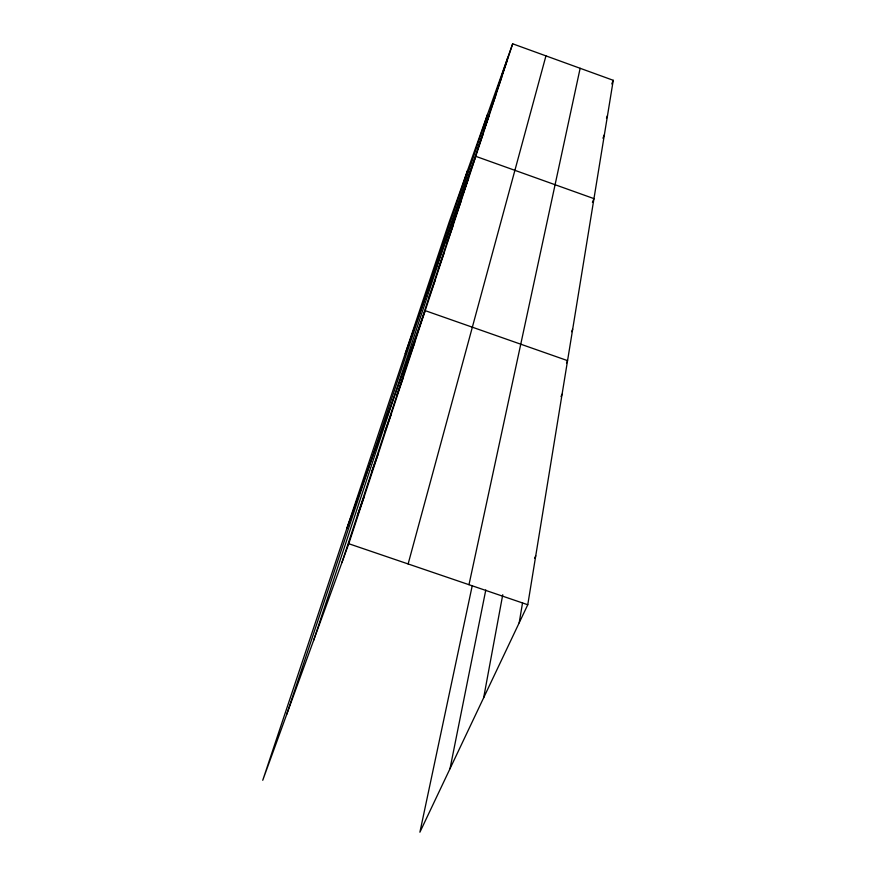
<?xml version="1.0" encoding="UTF-8"?>
<svg xmlns="http://www.w3.org/2000/svg" width="876" height="876" viewBox="0 0 876 876"><rect width="100%" height="100%" fill="white"/><g stroke="black" fill="none" stroke-linecap="round" stroke-linejoin="round"><path stroke-width="1.31" d="M472.131 586.186L419.9 832.2L527.768 604.736L613.255 80.307L512.668 43.8L449.038 222.46L262.745 780.275L348.779 543.722L512.668 43.8M519.194 622.825L522.534 602.885M483.661 697.756L502.747 594.738M450.012 768.701L485.797 589.953M468.988 584.697L580.142 68.295M408.128 563.958L545.945 55.878M341.925 562.556L507.861 57.301M313.575 640.509L487.494 114.471M286.748 714.29L467.521 170.568M502.397 73.923L507.292 60.181M496.659 91.411L501.641 77.406M490.604 109.818L495.696 95.561M484.231 129.232L489.421 114.701M477.497 149.73L482.785 134.937M405.238 353.597L475.777 156.333L593.961 198.633L592.428 202.323M463.065 193.695L468.561 178.321M455.312 217.292L460.918 201.633M447.089 242.323L452.815 226.369M438.35 268.943L444.187 252.671M429.043 297.282L435 280.714M346.995 528.02L425.188 310.641L567.56 360.627L566.531 362.971M408.479 359.894L414.687 342.68M397.091 394.583L403.42 377.041M384.849 431.868L391.309 413.998M371.654 472.044L378.235 453.845M357.386 515.471L364.109 496.955M611.787 83.921L613.255 80.307M606.477 118.161L607.484 115.665M602.951 138.244L604.374 134.751M571.601 331.708L572.674 329.234M561.034 396.609L562.085 394.222M534.634 558.187L535.751 555.811M348.779 543.722L527.768 604.736"/></g></svg>
